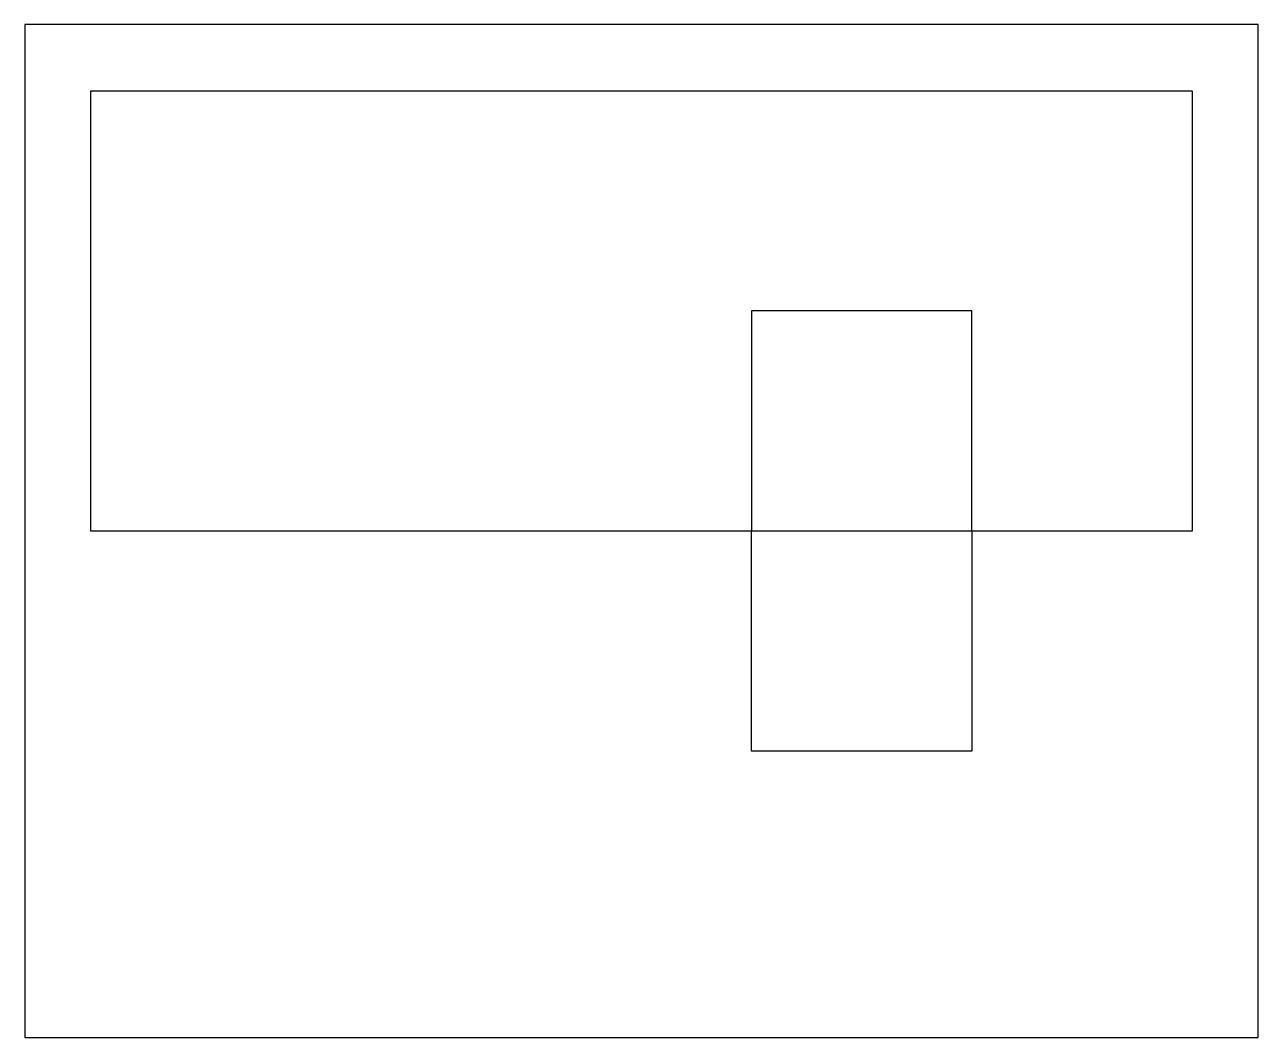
# Model space of a CAD drawing. Extents: x 0 to 50, y 4.5 to 45.5.
import ezdxf

# ---------------------------------------------------------------- set-up
doc = ezdxf.new("R2010")
doc.units = 0
doc.layers.add('Layer_1', color=7, linetype='CONTINUOUS')

msp = doc.modelspace()

# ---------------------------------------------------------------- linework, layer by layer
at = {"layer": 'Layer_1', "color": 7}
for points in [[(-0.000001, 45.535497), (-0.000001, 4.464496), (49.999999, 4.464496), (49.999999, 45.535497), (-0.000001, 45.535497)], [(2.677164, 42.85832), (11.606298, 42.85832), (20.527558, 42.85832), (29.456693, 42.85832), (38.385826, 42.85832), (47.314959, 42.85832), (47.314959, 33.929159), (47.314959, 24.999995), (38.385826, 24.999995), (38.385826, 16.070857), (29.456693, 16.070857), (29.456693, 24.999995), (20.527558, 24.999995), (11.606298, 24.999995), (2.677164, 24.999995), (2.677164, 33.929159), (2.677164, 42.85832)], [(29.458897, 25.003303), (38.382519, 25.003303), (38.385821, 33.929159), (29.456688, 33.929159), (29.458897, 25.003303)]]:
    msp.add_lwpolyline(points, dxfattribs=at)

doc.saveas('drawing.dxf')
